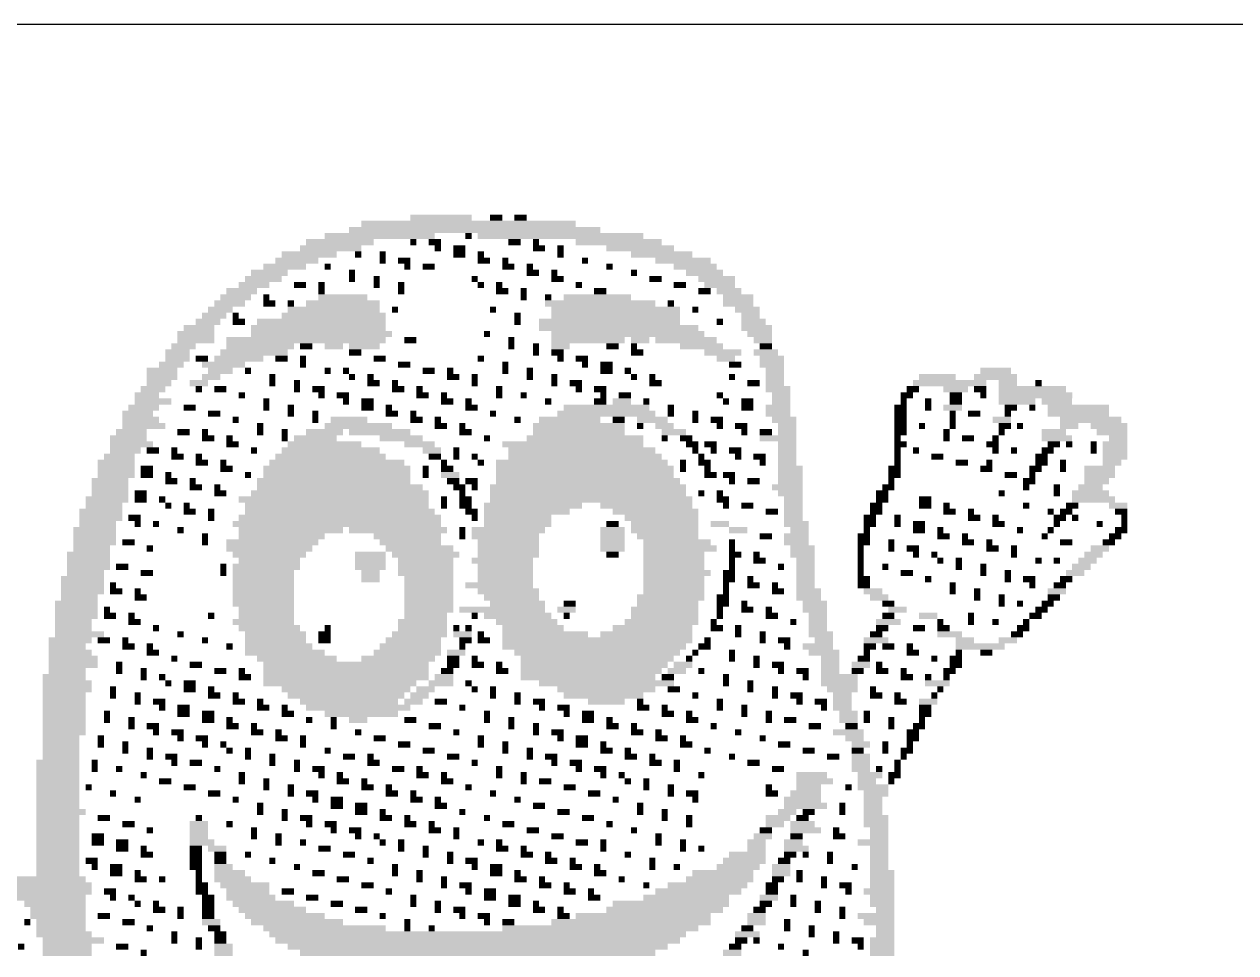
# Model space of a CAD drawing. Extents: x 0 to 83, y 0 to 84.2.
# Drawn here: x 66.8 to 75.34, y 67.45 to 74 of the extents above; entities that cross this region are included whole.
import ezdxf

# ---------------------------------------------------------------- set-up
doc = ezdxf.new("R2010")
doc.units = 0
doc.layers.add('20', color=30, linetype='CONTINUOUS')
doc.layers.add('25', color=253, linetype='CONTINUOUS')

# ---------------------------------------------------------------- blocks, each defined once
blk = doc.blocks.new('RECT')
blk.add_solid([(-0.5, -0.5), (0.5, -0.5), (-0.5, 0.5), (0.5, 0.5)])

msp = doc.modelspace()

# ---------------------------------------------------------------- linework, layer by layer
at = {"layer": '20'}
msp.add_line((0, 74), (83, 74), dxfattribs=at)

# ---------------------------------------------------------------- block references
at = {"layer": '25', "yscale": 0.0432}
for p, xscale in [((69.7387, 72.636), 0.4318), ((70.1273, 72.636), 0.0864), ((70.3, 72.636), 0.0864), ((69.9762, 72.5496), 1.7704), ((69.933, 72.5928), 1.5113), ((69.0262, 72.4633), 0.475), ((69.3069, 72.5065), 0.7772), ((69.5444, 72.4633), 0.0432), ((69.6955, 72.4633), 0.0864), ((69.933, 72.5065), 0.0432), ((70.5807, 72.5065), 1.1659), ((70.2569, 72.4633), 0.0864), ((70.408, 72.4633), 0.0432), ((70.9909, 72.4633), 0.6045), ((68.8103, 72.3769), 0.3886), ((68.9615, 72.4201), 0.4318), ((69.1558, 72.3769), 0.0432), ((69.3285, 72.3769), 0.0432), ((69.7171, 72.4201), 0.0432), ((69.8683, 72.4201), 0.0864), ((69.8683, 72.3769), 0.0864), ((70.0194, 72.3769), 0.0432), ((70.4296, 72.4201), 0.0864), ((70.5807, 72.4201), 0.0432), ((70.5807, 72.3769), 0.0432), ((71.1421, 72.4201), 0.475), ((71.2932, 72.3769), 0.4318), ((68.6376, 72.2906), 0.3023), ((68.724, 72.3337), 0.3023), ((68.9399, 72.2906), 0.0432), ((69.3285, 72.3337), 0.0432), ((69.4796, 72.3337), 0.0864), ((69.5012, 72.2906), 0.0432), ((69.6523, 72.2906), 0.0864), ((70.041, 72.3337), 0.0864), ((70.1921, 72.3337), 0.0432), ((70.2137, 72.2906), 0.0864), ((70.3648, 72.2906), 0.0432), ((70.7534, 72.3337), 0.0432), ((70.9262, 72.2906), 0.0432), ((71.4443, 72.3337), 0.3886), ((71.5307, 72.2906), 0.3023), ((68.4865, 72.2042), 0.2591), ((68.5297, 72.2474), 0.2591), ((69.1126, 72.2474), 0.0432), ((69.1126, 72.2042), 0.0432), ((69.2853, 72.2042), 0.0432), ((69.9762, 72.2042), 0.0432), ((70.3864, 72.2474), 0.0864), ((70.5375, 72.2474), 0.0432), ((70.5591, 72.2042), 0.0864), ((71.0989, 72.2474), 0.0432), ((71.25, 72.2042), 0.0864), ((71.5954, 72.2474), 0.2591), ((71.6818, 72.2042), 0.2591), ((68.3354, 72.1178), 0.2159), ((68.4217, 72.161), 0.2159), ((68.7456, 72.161), 0.0864), ((68.8967, 72.161), 0.0432), ((68.8967, 72.1178), 0.0432), ((69.2853, 72.161), 0.0432), ((69.458, 72.161), 0.0432), ((69.458, 72.1178), 0.0432), ((70.0194, 72.161), 0.0432), ((70.1489, 72.161), 0.0432), ((70.1705, 72.1178), 0.0864), ((70.3216, 72.1178), 0.0432), ((70.7103, 72.161), 0.0432), ((70.8614, 72.1178), 0.0864), ((71.4227, 72.161), 0.0864), ((71.5954, 72.1178), 0.0864), ((71.7034, 72.161), 0.2159), ((71.7682, 72.1178), 0.1727), ((68.249, 72.0315), 0.2159), ((68.2922, 72.0747), 0.2159), ((68.5081, 72.0747), 0.0432), ((68.5297, 72.0315), 0.0864), ((68.6808, 72.0315), 0.0432), ((69.0478, 72.0315), 0.5182), ((69.0478, 72.0747), 0.3454), ((70.3216, 72.0747), 0.0432), ((70.4944, 72.0747), 0.0432), ((70.8614, 72.0315), 0.7772), ((70.8398, 72.0747), 0.475), ((71.358, 72.0315), 0.0432), ((71.8329, 72.0747), 0.2159), ((71.8329, 72.0315), 0.2159), ((68.1411, 71.9451), 0.1727), ((68.1842, 71.9883), 0.1727), ((68.2922, 71.9451), 0.0432), ((68.9831, 71.9451), 0.7341), ((68.9831, 71.9883), 0.6477), ((69.4149, 71.9883), 0.0432), ((70.1057, 71.9883), 0.0432), ((70.2785, 71.9451), 0.0432), ((70.9693, 71.9883), 0.9068), ((70.9693, 71.9451), 0.9068), ((71.5307, 71.9883), 0.0432), ((71.8977, 71.9883), 0.1727), ((71.9193, 71.9451), 0.1295), ((68.0331, 71.8588), 0.2159), ((68.0979, 71.9019), 0.1727), ((68.3138, 71.9019), 0.0864), ((68.8751, 71.8588), 0.95), ((68.8967, 71.9019), 0.9068), ((70.2785, 71.9019), 0.0432), ((70.9909, 71.8588), 1.1227), ((70.9262, 71.9019), 0.9931), ((71.7034, 71.9019), 0.0432), ((71.9409, 71.9019), 0.1727), ((71.9625, 71.8588), 0.2159), ((68.0115, 71.8156), 0.2591), ((68.0115, 71.7724), 0.2591), ((68.7888, 71.7724), 1.1227), ((68.8967, 71.8156), 0.9931), ((69.5228, 71.7724), 0.0864), ((70.0626, 71.8156), 0.0432), ((70.2353, 71.7724), 0.0432), ((70.775, 71.7724), 0.5182), ((71.0557, 71.8156), 1.0795), ((71.1421, 71.7724), 0.1295), ((71.4659, 71.7724), 0.4318), ((71.9841, 71.8156), 0.1727), ((72.0057, 71.7724), 0.1295), ((67.882, 71.686), 0.1727), ((67.9252, 71.7292), 0.1727), ((68.4217, 71.686), 0.475), ((68.4649, 71.7292), 0.475), ((68.7888, 71.7292), 0.0864), ((68.9831, 71.7292), 0.1295), ((69.199, 71.7292), 0.2159), ((69.1342, 71.686), 0.0864), ((70.2353, 71.7292), 0.0432), ((70.408, 71.7292), 0.0432), ((70.408, 71.686), 0.0432), ((70.5807, 71.7292), 0.1295), ((70.5591, 71.686), 0.0864), ((70.9477, 71.7292), 0.0864), ((71.0989, 71.7292), 0.0432), ((71.1205, 71.686), 0.0864), ((71.5739, 71.7292), 0.3023), ((71.725, 71.686), 0.2591), ((72.0273, 71.686), 0.1727), ((72.0273, 71.7292), 0.0864), ((67.882, 71.6429), 0.1727), ((68.0547, 71.6429), 0.0864), ((68.3138, 71.6429), 0.3454), ((68.616, 71.6429), 0.0864), ((68.7672, 71.6429), 0.0432), ((69.3069, 71.6429), 0.0864), ((70.0194, 71.6429), 0.0432), ((70.5807, 71.6429), 0.0432), ((70.7319, 71.6429), 0.0864), ((71.7466, 71.6429), 0.1295), ((72.0704, 71.6429), 0.1727), ((67.774, 71.5565), 0.2159), ((67.8388, 71.5997), 0.1727), ((68.2058, 71.5997), 0.3023), ((68.1842, 71.5565), 0.1727), ((68.3785, 71.5565), 0.0432), ((68.7672, 71.5997), 0.0432), ((68.9399, 71.5565), 0.0432), ((69.0694, 71.5565), 0.0432), ((69.4796, 71.5997), 0.0864), ((69.6523, 71.5565), 0.0864), ((69.8035, 71.5565), 0.0432), ((70.1921, 71.5997), 0.0432), ((70.1921, 71.5565), 0.0432), ((70.3648, 71.5565), 0.0432), ((70.7534, 71.5997), 0.0432), ((70.9046, 71.5997), 0.0864), ((70.9046, 71.5565), 0.0864), ((71.0557, 71.5565), 0.0432), ((71.8114, 71.5997), 0.0864), ((72.0704, 71.5997), 0.1727), ((72.092, 71.5565), 0.1295), ((73.6465, 71.5565), 0.2159), ((67.774, 71.5133), 0.2159), ((67.7524, 71.4701), 0.1727), ((68.0331, 71.4701), 0.1295), ((68.1195, 71.5133), 0.1295), ((68.5513, 71.5133), 0.0432), ((68.5513, 71.4701), 0.0432), ((68.724, 71.4701), 0.0432), ((69.1126, 71.5133), 0.0432), ((69.2421, 71.5133), 0.0432), ((69.2637, 71.4701), 0.0864), ((69.4149, 71.4701), 0.0432), ((69.8251, 71.5133), 0.0864), ((69.9762, 71.5133), 0.0432), ((69.9762, 71.4701), 0.0432), ((70.3648, 71.5133), 0.0432), ((70.5375, 71.5133), 0.0432), ((70.5375, 71.4701), 0.0432), ((70.6887, 71.4701), 0.0864), ((71.0989, 71.5133), 0.0432), ((71.2284, 71.5133), 0.0432), ((71.25, 71.4701), 0.0864), ((71.7898, 71.5133), 0.0432), ((71.9409, 71.4701), 0.0864), ((72.092, 71.5133), 0.1295), ((72.092, 71.4701), 0.1295), ((73.3227, 71.4701), 0.5182), ((73.2363, 71.5133), 0.2591), ((73.6465, 71.5133), 0.3023), ((73.7329, 71.4701), 0.1295), ((73.9488, 71.4701), 0.0432), ((67.6661, 71.3838), 0.1727), ((67.7092, 71.427), 0.1727), ((68.0331, 71.427), 0.0432), ((68.1842, 71.427), 0.0864), ((68.3354, 71.3838), 0.0432), ((68.724, 71.427), 0.0432), ((68.8751, 71.427), 0.0864), ((68.8967, 71.3838), 0.0432), ((69.0478, 71.3838), 0.0864), ((69.4365, 71.427), 0.0864), ((69.5876, 71.427), 0.0432), ((69.6092, 71.3838), 0.0864), ((69.7603, 71.3838), 0.0432), ((70.1489, 71.427), 0.0432), ((70.1489, 71.3838), 0.0432), ((70.3216, 71.3838), 0.0432), ((70.7103, 71.427), 0.0432), ((70.8614, 71.427), 0.0864), ((70.883, 71.3838), 0.0432), ((71.0341, 71.3838), 0.0864), ((71.7034, 71.3838), 0.0432), ((72.1136, 71.427), 0.1727), ((72.1352, 71.3838), 0.1295), ((73.0204, 71.3838), 0.0864), ((73.0636, 71.427), 0.0864), ((73.3658, 71.427), 0.1727), ((73.3658, 71.3838), 0.0864), ((73.5386, 71.427), 0.0864), ((73.5601, 71.3838), 0.0432), ((73.9056, 71.427), 0.475), ((73.9272, 71.3838), 0.5182), ((67.6445, 71.2974), 0.2159), ((67.7092, 71.3406), 0.2591), ((67.9683, 71.2974), 0.0864), ((68.5081, 71.3406), 0.0432), ((68.5081, 71.2974), 0.0432), ((68.6808, 71.2974), 0.0432), ((69.0694, 71.3406), 0.0432), ((69.2206, 71.3406), 0.0864), ((69.2206, 71.2974), 0.0864), ((69.3717, 71.2974), 0.0432), ((69.7819, 71.3406), 0.0864), ((69.933, 71.3406), 0.0432), ((69.9546, 71.2974), 0.0864), ((70.4944, 71.3406), 0.0432), ((70.9046, 71.2974), 0.6045), ((70.8614, 71.3406), 0.0864), ((71.0125, 71.3406), 0.1295), ((71.1852, 71.3406), 0.0432), ((71.358, 71.2974), 0.0432), ((71.7466, 71.3406), 0.0432), ((71.8977, 71.3406), 0.0864), ((71.8977, 71.2974), 0.0864), ((72.1136, 71.2974), 0.1727), ((72.1352, 71.3406), 0.1295), ((72.9772, 71.2974), 0.0864), ((72.9988, 71.3406), 0.0432), ((73.1715, 71.3406), 0.0432), ((73.1715, 71.2974), 0.0432), ((73.3442, 71.2974), 0.1295), ((73.3658, 71.3406), 0.0864), ((73.7976, 71.3406), 0.2591), ((73.7545, 71.2974), 0.0864), ((73.9056, 71.2974), 0.0432), ((74.0783, 71.3406), 0.2159), ((74.2294, 71.2974), 0.4318), ((67.6013, 71.2542), 0.2159), ((67.6229, 71.2111), 0.2591), ((68.1411, 71.2542), 0.0864), ((68.2922, 71.2111), 0.0432), ((68.6808, 71.2542), 0.0432), ((68.8535, 71.2542), 0.0432), ((68.8535, 71.2111), 0.0432), ((69.091, 71.2111), 0.2591), ((69.3933, 71.2542), 0.0864), ((69.5444, 71.2542), 0.0432), ((69.566, 71.2111), 0.0864), ((69.7171, 71.2111), 0.0432), ((70.1057, 71.2542), 0.0432), ((70.2785, 71.2111), 0.0432), ((70.6455, 71.2111), 0.4318), ((70.9046, 71.2542), 0.6909), ((70.9909, 71.2111), 0.0864), ((71.2284, 71.2111), 0.2159), ((71.358, 71.2542), 0.0432), ((71.5307, 71.2542), 0.0432), ((71.5307, 71.2111), 0.0432), ((71.6818, 71.2111), 0.0864), ((72.1136, 71.2542), 0.1727), ((72.1568, 71.2111), 0.1727), ((72.9772, 71.2542), 0.0864), ((72.9772, 71.2111), 0.0864), ((73.3442, 71.2542), 0.0432), ((73.3442, 71.2111), 0.0432), ((73.4954, 71.2542), 0.0864), ((73.6897, 71.2111), 0.1295), ((73.7329, 71.2542), 0.0432), ((74.2294, 71.2542), 0.4318), ((74.3158, 71.2111), 0.4318), ((67.5581, 71.1247), 0.2159), ((67.6445, 71.1679), 0.3023), ((67.9252, 71.1247), 0.0864), ((68.0763, 71.1247), 0.0432), ((68.4649, 71.1679), 0.0432), ((68.4649, 71.1247), 0.0432), ((68.6376, 71.1247), 0.0432), ((68.9183, 71.1247), 0.2591), ((69.1558, 71.1679), 0.475), ((69.3069, 71.1247), 0.4318), ((69.7387, 71.1679), 0.0864), ((69.8898, 71.1679), 0.0432), ((69.9114, 71.1247), 0.0864), ((70.7103, 71.1679), 0.6477), ((70.7103, 71.1247), 0.6477), ((71.1421, 71.1679), 0.0432), ((71.3148, 71.1679), 0.1295), ((71.3796, 71.1247), 0.1727), ((71.7034, 71.1679), 0.0432), ((71.8545, 71.1679), 0.0864), ((71.8761, 71.1247), 0.0432), ((72.0273, 71.1247), 0.0864), ((72.1784, 71.1679), 0.1295), ((72.1784, 71.1247), 0.1295), ((72.9772, 71.1679), 0.0864), ((72.9772, 71.1247), 0.0864), ((73.1283, 71.1679), 0.0432), ((73.3011, 71.1247), 0.0432), ((73.3442, 71.1679), 0.0432), ((73.7113, 71.1679), 0.0864), ((73.6897, 71.1247), 0.0432), ((73.8192, 71.1679), 0.0432), ((74.0567, 71.1247), 0.1727), ((74.1647, 71.1679), 0.1295), ((74.4453, 71.1679), 0.2591), ((74.4669, 71.1247), 0.2159), ((67.5581, 71.0383), 0.3023), ((67.5365, 71.0815), 0.2591), ((68.0979, 71.0815), 0.0864), ((68.249, 71.0815), 0.0432), ((68.2706, 71.0383), 0.0864), ((68.6376, 71.0815), 0.0432), ((68.9183, 71.0383), 0.5182), ((68.8535, 71.0815), 0.3023), ((69.458, 71.0815), 0.3023), ((69.5876, 71.0383), 0.2159), ((70.0626, 71.0815), 0.0432), ((70.6671, 71.0383), 0.9931), ((70.7534, 71.0815), 0.8204), ((71.3148, 71.0815), 0.0432), ((71.4659, 71.0815), 0.0864), ((71.5091, 71.0383), 0.0864), ((71.6386, 71.0383), 0.0864), ((72.1136, 71.0815), 0.2591), ((72.1784, 71.0383), 0.1295), ((72.9556, 71.0815), 0.0432), ((72.9772, 71.0383), 0.0864), ((73.3011, 71.0815), 0.0432), ((73.4522, 71.0815), 0.0864), ((73.6249, 71.0383), 0.0864), ((73.6465, 71.0815), 0.0432), ((74.0783, 71.0815), 0.2159), ((74.0567, 71.0383), 0.0864), ((74.1647, 71.0383), 0.0432), ((74.3374, 71.0383), 0.0432), ((74.4885, 71.0383), 0.1727), ((74.5101, 71.0815), 0.1295), ((67.4718, 70.952), 0.2159), ((67.5149, 70.9952), 0.2159), ((67.7092, 70.9952), 0.0864), ((67.8604, 70.9952), 0.0432), ((67.882, 70.952), 0.0864), ((68.0331, 70.952), 0.0432), ((68.4217, 70.9952), 0.0432), ((68.9615, 70.952), 0.7772), ((68.9615, 70.9952), 0.6909), ((69.6739, 70.9952), 0.1295), ((69.6955, 70.952), 0.0864), ((69.8467, 70.9952), 0.0432), ((69.8467, 70.952), 0.0432), ((69.9762, 70.952), 0.0432), ((70.7319, 70.9952), 1.0363), ((70.7534, 70.952), 1.0795), ((71.5307, 70.9952), 0.0432), ((71.5739, 70.952), 0.0432), ((71.6602, 70.9952), 0.0432), ((71.8114, 70.9952), 0.0864), ((71.8329, 70.952), 0.0432), ((71.9841, 70.952), 0.0864), ((72.1784, 70.9952), 0.1295), ((72.1784, 70.952), 0.1295), ((72.9556, 70.9952), 0.0432), ((72.9556, 70.952), 0.0432), ((73.0852, 70.9952), 0.0432), ((73.2363, 70.952), 0.0864), ((73.6465, 70.9952), 0.0432), ((73.776, 70.9952), 0.0432), ((73.9704, 70.952), 0.0864), ((74.0135, 70.9952), 0.0864), ((74.3374, 70.9952), 0.0432), ((74.4885, 70.9952), 0.1727), ((74.4885, 70.952), 0.1727), ((67.4502, 70.9088), 0.2591), ((67.4502, 70.8656), 0.2591), ((67.6661, 70.8656), 0.0864), ((68.0547, 70.9088), 0.0864), ((68.2058, 70.9088), 0.0432), ((68.2274, 70.8656), 0.0864), ((69.0046, 70.8656), 1.0363), ((69.0046, 70.9088), 0.95), ((69.6308, 70.8656), 0.0432), ((69.7603, 70.9088), 0.0432), ((69.7819, 70.8656), 0.0864), ((70.0194, 70.9088), 0.0432), ((70.7534, 70.8656), 1.2522), ((70.7319, 70.9088), 1.209), ((71.4443, 70.9088), 0.0432), ((71.4443, 70.8656), 0.0432), ((71.5954, 70.9088), 0.0864), ((71.617, 70.8656), 0.0432), ((72.0057, 70.9088), 0.0432), ((72.1784, 70.9088), 0.1295), ((72.2, 70.8656), 0.1727), ((72.934, 70.8656), 0.0864), ((72.9556, 70.9088), 0.0432), ((73.409, 70.9088), 0.0864), ((73.5817, 70.8656), 0.0864), ((73.6033, 70.9088), 0.0432), ((73.9272, 70.8656), 0.0864), ((73.9704, 70.9088), 0.0864), ((74.1215, 70.9088), 0.0432), ((74.1215, 70.8656), 0.0432), ((74.3806, 70.8656), 0.2159), ((74.4669, 70.9088), 0.1295), ((67.407, 70.7793), 0.2591), ((67.4502, 70.8224), 0.2591), ((67.6661, 70.8224), 0.0864), ((67.8172, 70.8224), 0.0432), ((67.8388, 70.7793), 0.0864), ((67.9899, 70.7793), 0.0432), ((68.3785, 70.8224), 0.0432), ((68.9831, 70.7793), 1.0795), ((69.0046, 70.8224), 1.0363), ((69.6308, 70.8224), 0.0432), ((69.8035, 70.8224), 0.1295), ((69.8251, 70.7793), 0.0864), ((69.9546, 70.7793), 0.0864), ((70.7534, 70.8224), 1.2522), ((70.775, 70.7793), 1.2954), ((71.6386, 70.8224), 0.0864), ((71.7682, 70.8224), 0.0864), ((71.7898, 70.7793), 0.0432), ((71.9409, 70.7793), 0.0864), ((72.2, 70.8224), 0.1727), ((72.2, 70.7793), 0.1727), ((72.934, 70.8224), 0.0864), ((72.9124, 70.7793), 0.0432), ((73.7545, 70.8224), 0.0864), ((73.884, 70.7793), 0.0864), ((73.9056, 70.8224), 0.0432), ((74.3806, 70.8224), 0.2159), ((74.359, 70.7793), 0.1727), ((67.407, 70.7361), 0.2591), ((67.407, 70.6929), 0.2591), ((67.6229, 70.6929), 0.0864), ((68.0115, 70.7361), 0.0864), ((68.1626, 70.7361), 0.0432), ((68.1842, 70.6929), 0.0864), ((69.0262, 70.6929), 1.2522), ((69.0262, 70.7361), 1.1659), ((69.8683, 70.7361), 0.0864), ((69.8898, 70.6929), 0.0432), ((69.9762, 70.7361), 0.0432), ((70.775, 70.7361), 1.3818), ((70.775, 70.6929), 1.3818), ((71.5739, 70.6929), 0.0432), ((71.7034, 70.6929), 0.0432), ((72.1784, 70.7361), 0.2159), ((72.2, 70.6929), 0.1727), ((72.8477, 70.6929), 0.0864), ((72.8909, 70.7361), 0.0864), ((73.6897, 70.6929), 0.0432), ((73.8624, 70.7361), 0.0432), ((74.0783, 70.7361), 0.0432), ((74.0783, 70.6929), 0.0432), ((74.3158, 70.6929), 0.2591), ((74.3158, 70.7361), 0.1727), ((67.3854, 70.6497), 0.3023), ((67.3638, 70.6065), 0.2591), ((67.6229, 70.6497), 0.0864), ((67.774, 70.6497), 0.0432), ((67.8172, 70.6065), 0.0432), ((67.9467, 70.6065), 0.0432), ((68.9831, 70.6497), 1.3386), ((69.0046, 70.6065), 1.2954), ((69.7603, 70.6497), 0.0432), ((69.7603, 70.6065), 0.0432), ((69.9114, 70.6497), 0.0864), ((69.9114, 70.6065), 0.0864), ((70.3864, 70.6065), 0.6909), ((70.7966, 70.6497), 1.4249), ((71.1852, 70.6065), 0.6477), ((71.725, 70.6497), 0.0864), ((71.7466, 70.6065), 0.0432), ((71.8977, 70.6065), 0.0864), ((72.2216, 70.6497), 0.1295), ((72.2216, 70.6065), 0.1295), ((72.8045, 70.6065), 0.0864), ((72.8477, 70.6497), 0.0864), ((73.1499, 70.6497), 0.0864), ((73.1499, 70.6065), 0.0864), ((73.3011, 70.6065), 0.0432), ((73.8624, 70.6065), 0.0432), ((74.1863, 70.6065), 0.0864), ((74.3374, 70.6497), 0.3023), ((74.5101, 70.6065), 0.1295), ((67.3422, 70.5634), 0.3023), ((67.3422, 70.5202), 0.3023), ((67.5797, 70.5202), 0.0864), ((67.9683, 70.5634), 0.0864), ((68.1195, 70.5634), 0.0432), ((68.1195, 70.5202), 0.0432), ((69.0262, 70.5202), 1.4249), ((69.0262, 70.5634), 1.3386), ((69.9546, 70.5634), 0.0864), ((69.9762, 70.5202), 0.0432), ((70.3432, 70.5634), 0.6045), ((70.2785, 70.5202), 0.475), ((71.25, 70.5634), 0.6045), ((71.2932, 70.5202), 0.5182), ((72.0704, 70.5634), 0.0864), ((72.2216, 70.5634), 0.1295), ((72.2216, 70.5202), 0.1295), ((72.7613, 70.5202), 0.0864), ((72.8045, 70.5634), 0.0864), ((72.9556, 70.5202), 0.0432), ((73.3227, 70.5634), 0.0864), ((73.4738, 70.5634), 0.0432), ((73.4954, 70.5202), 0.0864), ((73.6465, 70.5202), 0.0432), ((74.0351, 70.5634), 0.0432), ((74.0999, 70.5202), 0.0864), ((74.1431, 70.5634), 0.0864), ((74.2078, 70.5202), 0.0432), ((74.5317, 70.5634), 0.0864), ((74.5533, 70.5202), 0.0432), ((67.299, 70.4338), 0.3023), ((67.3206, 70.477), 0.2591), ((67.6013, 70.477), 0.0432), ((67.7308, 70.477), 0.0432), ((67.9036, 70.4338), 0.0432), ((69.0046, 70.477), 1.4681), ((68.6808, 70.4338), 0.7341), ((69.4365, 70.4338), 0.6909), ((69.8898, 70.4338), 0.0432), ((70.2137, 70.4338), 0.5182), ((70.2785, 70.477), 0.475), ((70.9477, 70.4338), 0.1727), ((70.9477, 70.477), 0.0864), ((71.3148, 70.477), 0.475), ((71.3148, 70.4338), 0.475), ((71.7034, 70.477), 0.1295), ((71.8329, 70.4338), 0.1295), ((72.2431, 70.477), 0.1727), ((72.2647, 70.4338), 0.1295), ((72.7613, 70.477), 0.0864), ((72.7397, 70.4338), 0.0432), ((72.9556, 70.477), 0.0432), ((73.1068, 70.477), 0.0864), ((73.1068, 70.4338), 0.0864), ((73.2579, 70.4338), 0.0432), ((73.6681, 70.477), 0.0864), ((73.8192, 70.4338), 0.0432), ((74.0351, 70.4338), 0.0432), ((74.0783, 70.477), 0.0432), ((74.3806, 70.477), 0.0432), ((74.5317, 70.4338), 0.0864), ((74.5533, 70.477), 0.0432), ((67.299, 70.3906), 0.3023), ((67.299, 70.3475), 0.3023), ((67.5365, 70.3475), 0.0864), ((68.0763, 70.3906), 0.0432), ((68.0763, 70.3475), 0.0432), ((68.5513, 70.3475), 0.6477), ((68.616, 70.3906), 0.6045), ((69.5012, 70.3906), 0.475), ((69.5228, 70.3475), 0.4318), ((69.8898, 70.3906), 0.0432), ((70.1921, 70.3906), 0.475), ((70.2137, 70.3475), 0.4318), ((70.9477, 70.3906), 0.1727), ((70.9477, 70.3475), 0.1727), ((71.3364, 70.3906), 0.4318), ((71.4011, 70.3475), 0.475), ((71.7898, 70.3475), 0.0432), ((72.0273, 70.3906), 0.0864), ((72.2431, 70.3906), 0.1727), ((72.2431, 70.3475), 0.1727), ((72.7181, 70.3906), 0.0864), ((72.7181, 70.3475), 0.0864), ((72.9124, 70.3475), 0.0432), ((73.2795, 70.3906), 0.0864), ((73.4306, 70.3906), 0.0432), ((73.4522, 70.3475), 0.0864), ((73.6033, 70.3475), 0.0432), ((73.9919, 70.3906), 0.0432), ((74.1431, 70.3475), 0.0864), ((74.4453, 70.3475), 0.0864), ((74.4885, 70.3906), 0.0864), ((67.2559, 70.2611), 0.3023), ((67.2775, 70.3043), 0.2591), ((67.6877, 70.3043), 0.0432), ((68.5297, 70.3043), 0.6045), ((68.5297, 70.2611), 0.5182), ((69.2421, 70.2611), 0.2159), ((69.5876, 70.3043), 0.475), ((69.6308, 70.2611), 0.475), ((70.2137, 70.3043), 0.4318), ((70.2137, 70.2611), 0.4318), ((70.9477, 70.3043), 0.1727), ((70.9477, 70.2611), 0.0864), ((71.4227, 70.3043), 0.5182), ((71.3796, 70.2611), 0.4318), ((71.7898, 70.3043), 0.0432), ((71.8114, 70.2611), 0.0864), ((71.9625, 70.2611), 0.0432), ((72.2863, 70.3043), 0.1727), ((72.2863, 70.2611), 0.1727), ((72.6965, 70.3043), 0.0432), ((72.6965, 70.2611), 0.0432), ((72.9124, 70.3043), 0.0432), ((73.0636, 70.3043), 0.0864), ((73.0852, 70.2611), 0.0432), ((73.2147, 70.2611), 0.0432), ((73.6249, 70.3043), 0.0864), ((73.776, 70.3043), 0.0432), ((73.776, 70.2611), 0.0432), ((74.3374, 70.2611), 0.1295), ((74.3806, 70.3043), 0.1295), ((67.2559, 70.2179), 0.3023), ((67.2559, 70.1747), 0.3023), ((67.4934, 70.1747), 0.0864), ((68.2058, 70.1747), 0.0432), ((68.5081, 70.1747), 0.475), ((68.5297, 70.2179), 0.4318), ((69.2421, 70.2179), 0.2159), ((69.2421, 70.1747), 0.2159), ((69.6308, 70.2179), 0.3886), ((69.6308, 70.1747), 0.3886), ((70.1705, 70.2179), 0.4318), ((70.1921, 70.1747), 0.3886), ((71.3796, 70.2179), 0.4318), ((71.3796, 70.1747), 0.4318), ((71.7898, 70.2179), 0.0432), ((71.7898, 70.1747), 0.0432), ((71.9841, 70.2179), 0.0864), ((72.1352, 70.1747), 0.0432), ((72.3079, 70.2179), 0.1295), ((72.3079, 70.1747), 0.1295), ((72.6965, 70.2179), 0.0432), ((72.6965, 70.1747), 0.0432), ((72.8693, 70.1747), 0.0432), ((73.2579, 70.2179), 0.0432), ((73.3874, 70.2179), 0.0432), ((73.3874, 70.1747), 0.0432), ((73.5601, 70.1747), 0.0432), ((73.9488, 70.2179), 0.0432), ((74.0783, 70.2179), 0.0432), ((74.251, 70.1747), 0.1295), ((74.2942, 70.2179), 0.1295), ((67.2127, 70.0884), 0.3023), ((67.2343, 70.1316), 0.2591), ((67.6661, 70.1316), 0.0864), ((68.2058, 70.1316), 0.0432), ((68.4865, 70.1316), 0.4318), ((68.4865, 70.0884), 0.4318), ((69.2421, 70.1316), 0.1295), ((69.2421, 70.0884), 0.1295), ((69.6308, 70.1316), 0.3886), ((69.6523, 70.0884), 0.3454), ((70.1921, 70.1316), 0.3886), ((70.1921, 70.0884), 0.3886), ((71.4011, 70.1316), 0.475), ((71.3796, 70.0884), 0.4318), ((71.7682, 70.1316), 0.0864), ((71.7682, 70.0884), 0.0864), ((71.9193, 70.0884), 0.0432), ((72.3079, 70.1316), 0.1295), ((72.3079, 70.0884), 0.1295), ((72.6965, 70.1316), 0.0432), ((72.7181, 70.0884), 0.0864), ((73.0204, 70.1316), 0.0864), ((73.1715, 70.0884), 0.0432), ((73.5601, 70.1316), 0.0432), ((73.7329, 70.1316), 0.0432), ((73.7329, 70.0884), 0.0432), ((73.884, 70.0884), 0.0864), ((74.1431, 70.0884), 0.0864), ((74.2078, 70.1316), 0.1295), ((67.2127, 70.0452), 0.3023), ((67.2127, 70.002), 0.3023), ((67.4286, 70.0452), 0.0432), ((67.4502, 70.002), 0.0864), ((67.6013, 70.002), 0.0432), ((68.4865, 70.0452), 0.4318), ((68.4865, 70.002), 0.4318), ((69.6523, 70.0452), 0.3454), ((69.6523, 70.002), 0.3454), ((70.1489, 70.0452), 0.475), ((70.2137, 70.002), 0.4318), ((71.3796, 70.0452), 0.4318), ((71.3796, 70.002), 0.4318), ((71.7466, 70.0452), 0.0432), ((71.7466, 70.002), 0.0432), ((71.9409, 70.0452), 0.0864), ((72.092, 70.0452), 0.0432), ((72.1136, 70.002), 0.0864), ((72.3079, 70.0452), 0.1295), ((72.3295, 70.002), 0.1727), ((72.7181, 70.0452), 0.0864), ((72.7829, 70.002), 0.1295), ((73.3442, 70.0452), 0.0432), ((73.3442, 70.002), 0.0432), ((73.517, 70.002), 0.0432), ((73.9056, 70.0452), 0.0432), ((74.0783, 70.002), 0.1295), ((74.0999, 70.0452), 0.0864), ((67.1695, 69.9157), 0.3023), ((67.1911, 69.9588), 0.2591), ((67.6229, 69.9588), 0.0864), ((68.4865, 69.9588), 0.4318), ((68.4865, 69.9157), 0.4318), ((69.6523, 69.9588), 0.3454), ((69.6523, 69.9157), 0.3454), ((70.2353, 69.9588), 0.3886), ((70.2785, 69.9157), 0.3886), ((70.6455, 69.9157), 0.0864), ((71.358, 69.9588), 0.475), ((71.3364, 69.9157), 0.4318), ((71.725, 69.9588), 0.0864), ((71.725, 69.9157), 0.0864), ((71.8761, 69.9157), 0.0432), ((72.3295, 69.9588), 0.1727), ((72.3727, 69.9157), 0.1727), ((72.8261, 69.9588), 0.1295), ((72.8909, 69.9157), 0.0864), ((73.517, 69.9588), 0.0432), ((73.6897, 69.9588), 0.0432), ((73.6897, 69.9157), 0.0432), ((73.8192, 69.9157), 0.0432), ((74.0135, 69.9157), 0.0864), ((74.0567, 69.9588), 0.0864), ((67.1695, 69.8725), 0.3023), ((67.1695, 69.8293), 0.3023), ((67.3854, 69.8725), 0.0432), ((67.407, 69.8293), 0.0864), ((67.5581, 69.8293), 0.0432), ((68.1195, 69.8293), 0.0432), ((68.5081, 69.8725), 0.3886), ((68.5081, 69.8293), 0.3886), ((69.6523, 69.8725), 0.3454), ((69.6308, 69.8293), 0.3023), ((70.1705, 69.8725), 0.6045), ((69.9762, 69.8293), 0.0432), ((70.2785, 69.8293), 0.475), ((70.6239, 69.8725), 0.1295), ((70.6239, 69.8293), 0.0432), ((71.3148, 69.8725), 0.475), ((71.3148, 69.8293), 0.475), ((71.7034, 69.8725), 0.0432), ((71.7034, 69.8293), 0.0432), ((71.8977, 69.8725), 0.0864), ((72.0488, 69.8725), 0.0432), ((72.0704, 69.8293), 0.0864), ((72.3727, 69.8725), 0.1727), ((72.3943, 69.8293), 0.1295), ((72.8909, 69.8293), 0.0864), ((72.9556, 69.8725), 0.1295), ((73.1715, 69.8293), 0.1295), ((73.4738, 69.8293), 0.0432), ((73.9272, 69.8293), 0.0864), ((73.9704, 69.8725), 0.0864), ((67.1479, 69.7861), 0.2591), ((67.1479, 69.7429), 0.2591), ((67.5797, 69.7861), 0.0864), ((67.7308, 69.7429), 0.0432), ((68.4865, 69.7861), 0.4318), ((68.5297, 69.7429), 0.4318), ((68.9399, 69.7429), 0.0432), ((69.6092, 69.7861), 0.3454), ((69.6092, 69.7429), 0.3454), ((69.8467, 69.7429), 0.0432), ((69.933, 69.7429), 0.0432), ((70.3432, 69.7861), 0.4318), ((70.3864, 69.7429), 0.4318), ((71.2284, 69.7429), 0.5613), ((71.2932, 69.7861), 0.5182), ((71.6602, 69.7861), 0.0432), ((71.6818, 69.7429), 0.0864), ((71.8329, 69.7429), 0.0432), ((72.2216, 69.7861), 0.0432), ((72.3943, 69.7861), 0.1295), ((72.3943, 69.7429), 0.1295), ((72.8477, 69.7429), 0.0864), ((72.8909, 69.7861), 0.1727), ((73.1068, 69.7429), 0.0864), ((73.2579, 69.7861), 0.0432), ((73.2795, 69.7429), 0.0864), ((73.4738, 69.7861), 0.0432), ((73.6465, 69.7861), 0.0432), ((73.8408, 69.7429), 0.0864), ((73.8624, 69.7861), 0.0432), ((67.1263, 69.6566), 0.3023), ((67.1911, 69.6998), 0.3454), ((67.3638, 69.6566), 0.0864), ((67.5149, 69.6566), 0.0432), ((67.9036, 69.6998), 0.0432), ((68.0763, 69.6566), 0.0432), ((68.5729, 69.6998), 0.4318), ((68.5729, 69.6566), 0.4318), ((68.9183, 69.6998), 0.0864), ((68.9183, 69.6566), 0.0864), ((69.5444, 69.6566), 0.3886), ((69.5876, 69.6998), 0.3886), ((69.8898, 69.6998), 0.1295), ((69.9114, 69.6566), 0.0864), ((70.0194, 69.6998), 0.0432), ((70.041, 69.6566), 0.0864), ((70.8398, 69.6566), 1.3386), ((70.4728, 69.6998), 0.6045), ((71.1852, 69.6998), 0.6477), ((71.617, 69.6566), 0.0432), ((71.8329, 69.6998), 0.0432), ((72.0057, 69.6998), 0.0432), ((72.0057, 69.6566), 0.0432), ((72.1568, 69.6566), 0.0864), ((72.4159, 69.6998), 0.1727), ((72.4375, 69.6566), 0.1295), ((72.8045, 69.6566), 0.1727), ((72.8045, 69.6998), 0.0864), ((73.3227, 69.6998), 0.1727), ((73.4306, 69.6566), 0.1295), ((73.7329, 69.6566), 0.1295), ((73.7976, 69.6998), 0.0864), ((67.1047, 69.6134), 0.2591), ((67.1263, 69.5702), 0.3023), ((67.5365, 69.6134), 0.0864), ((67.7092, 69.5702), 0.0864), ((67.6877, 69.6134), 0.0432), ((68.249, 69.6134), 0.0432), ((68.5944, 69.6134), 0.475), ((68.6376, 69.5702), 0.5613), ((69.5012, 69.5702), 0.475), ((69.5228, 69.6134), 0.4318), ((69.8467, 69.5702), 0.1295), ((69.8898, 69.6134), 0.0432), ((70.8182, 69.6134), 1.2954), ((70.8398, 69.5702), 1.1659), ((71.5307, 69.5702), 0.0432), ((71.5954, 69.6134), 0.0864), ((71.7898, 69.5702), 0.0432), ((72.1784, 69.6134), 0.0432), ((72.3943, 69.6134), 0.2159), ((72.4375, 69.5702), 0.2159), ((72.7613, 69.6134), 0.0864), ((72.7397, 69.5702), 0.0432), ((72.8909, 69.6134), 0.0864), ((73.042, 69.6134), 0.0432), ((73.0636, 69.5702), 0.0864), ((73.3874, 69.5702), 0.0432), ((73.5386, 69.6134), 0.3454), ((73.5817, 69.5702), 0.0864), ((67.1479, 69.527), 0.3454), ((67.1479, 69.4839), 0.3454), ((67.4718, 69.4839), 0.0432), ((67.8604, 69.527), 0.0432), ((68.0115, 69.4839), 0.0864), ((68.724, 69.527), 0.5613), ((69.0694, 69.4839), 1.1659), ((69.4365, 69.527), 0.5182), ((69.8251, 69.527), 0.0864), ((69.8251, 69.4839), 0.0864), ((69.9762, 69.527), 0.0432), ((69.9978, 69.4839), 0.0864), ((70.1489, 69.4839), 0.0432), ((70.8398, 69.527), 1.0795), ((70.8182, 69.4839), 1.0363), ((71.4443, 69.4839), 0.1295), ((71.4875, 69.527), 0.0432), ((71.7898, 69.527), 0.0432), ((71.9625, 69.527), 0.0432), ((71.9625, 69.4839), 0.0432), ((72.1136, 69.4839), 0.0864), ((72.4806, 69.527), 0.1295), ((72.4806, 69.4839), 0.1295), ((72.6965, 69.4839), 0.1295), ((72.7181, 69.527), 0.0864), ((72.8261, 69.4839), 0.0432), ((73.2147, 69.527), 0.0432), ((73.3658, 69.527), 0.0864), ((73.3658, 69.4839), 0.0864), ((67.0831, 69.3975), 0.3023), ((67.1047, 69.4407), 0.2591), ((67.4718, 69.4407), 0.0432), ((67.6445, 69.4407), 0.0432), ((67.6445, 69.3975), 0.0432), ((67.774, 69.3975), 0.0432), ((68.1842, 69.4407), 0.0864), ((68.3569, 69.3975), 0.0864), ((68.3354, 69.4407), 0.0432), ((69.0694, 69.4407), 1.1659), ((69.0694, 69.3975), 1.1659), ((69.7603, 69.3975), 0.1295), ((69.7819, 69.4407), 0.0864), ((70.1705, 69.4407), 0.0864), ((70.7966, 69.4407), 0.9931), ((70.775, 69.3975), 0.95), ((71.3364, 69.3975), 0.0864), ((71.4011, 69.4407), 0.1295), ((71.5739, 69.4407), 0.0432), ((71.7466, 69.3975), 0.0432), ((72.1352, 69.4407), 0.0432), ((72.2863, 69.4407), 0.0864), ((72.3079, 69.3975), 0.0432), ((72.4806, 69.4407), 0.1295), ((72.5454, 69.3975), 0.2591), ((72.675, 69.4407), 0.0864), ((72.8477, 69.4407), 0.0864), ((72.9988, 69.4407), 0.0432), ((73.0204, 69.3975), 0.0864), ((73.1715, 69.3975), 0.0432), ((73.3227, 69.4407), 0.0864), ((73.3011, 69.3975), 0.0432), ((67.1047, 69.3543), 0.3454), ((67.1047, 69.3111), 0.3454), ((67.4286, 69.3111), 0.0432), ((67.8172, 69.3543), 0.0432), ((67.9683, 69.3543), 0.0864), ((67.9683, 69.3111), 0.0864), ((68.1195, 69.3111), 0.0432), ((69.0262, 69.3543), 1.0795), ((69.0694, 69.3111), 0.9068), ((69.6308, 69.3111), 0.1295), ((69.7387, 69.3543), 0.1727), ((69.933, 69.3543), 0.0432), ((69.9762, 69.3111), 0.0432), ((70.1057, 69.3111), 0.0432), ((70.9046, 69.3543), 0.95), ((70.9046, 69.3111), 0.6909), ((71.3796, 69.3111), 0.0864), ((71.7466, 69.3543), 0.0432), ((71.9193, 69.3543), 0.0432), ((71.9193, 69.3111), 0.0432), ((72.092, 69.3111), 0.0432), ((72.5454, 69.3543), 0.2591), ((72.567, 69.3111), 0.2159), ((72.7829, 69.3111), 0.0432), ((73.2363, 69.3543), 0.1727), ((73.2579, 69.3111), 0.0432), ((67.0831, 69.268), 0.3023), ((67.0831, 69.2248), 0.3023), ((67.4286, 69.268), 0.0432), ((67.6013, 69.268), 0.0432), ((67.6013, 69.2248), 0.0432), ((67.7524, 69.2248), 0.0864), ((68.1411, 69.268), 0.0864), ((68.2922, 69.268), 0.0432), ((68.3138, 69.2248), 0.0864), ((68.4649, 69.2248), 0.0432), ((69.0694, 69.268), 0.8204), ((69.091, 69.2248), 0.6909), ((69.5444, 69.2248), 0.1295), ((69.5876, 69.268), 0.1295), ((69.7387, 69.2248), 0.0864), ((70.1057, 69.268), 0.0432), ((70.2785, 69.268), 0.0432), ((70.2785, 69.2248), 0.0432), ((70.4296, 69.2248), 0.0864), ((70.883, 69.268), 0.5613), ((70.9046, 69.2248), 0.2591), ((71.1421, 69.2248), 0.0432), ((71.5307, 69.268), 0.0432), ((71.7034, 69.2248), 0.0432), ((72.092, 69.268), 0.0432), ((72.2431, 69.268), 0.0864), ((72.2647, 69.2248), 0.0432), ((72.4159, 69.2248), 0.0864), ((72.567, 69.268), 0.1295), ((72.567, 69.2248), 0.1295), ((72.8045, 69.268), 0.0864), ((72.9556, 69.268), 0.0432), ((72.9772, 69.2248), 0.0864), ((73.1715, 69.2248), 0.1295), ((73.2147, 69.268), 0.0432), ((67.0831, 69.1816), 0.3023), ((67.0831, 69.1384), 0.3023), ((67.3854, 69.1384), 0.0432), ((67.774, 69.1816), 0.0432), ((67.9252, 69.1816), 0.0864), ((67.9252, 69.1384), 0.0864), ((68.0979, 69.1384), 0.0864), ((68.4865, 69.1816), 0.0864), ((68.6376, 69.1816), 0.0432), ((68.6592, 69.1384), 0.0864), ((69.1558, 69.1816), 0.7341), ((69.1774, 69.1384), 0.5182), ((69.8898, 69.1816), 0.0432), ((70.0626, 69.1384), 0.0432), ((70.4512, 69.1816), 0.0432), ((70.6023, 69.1816), 0.0864), ((70.6239, 69.1384), 0.0432), ((70.775, 69.1384), 0.0864), ((71.1637, 69.1816), 0.0864), ((71.3148, 69.1816), 0.0432), ((71.3364, 69.1384), 0.0864), ((71.4875, 69.1384), 0.0432), ((71.7034, 69.1816), 0.0432), ((71.8761, 69.1816), 0.0432), ((71.8761, 69.1384), 0.0432), ((72.0488, 69.1384), 0.0432), ((72.4375, 69.1816), 0.0432), ((72.567, 69.1816), 0.1295), ((72.6102, 69.1384), 0.1295), ((72.7397, 69.1384), 0.0432), ((73.1499, 69.1816), 0.0864), ((73.1499, 69.1384), 0.0864), ((67.0831, 69.0952), 0.3023), ((67.0831, 69.0521), 0.3023), ((67.3854, 69.0952), 0.0432), ((67.5581, 69.0952), 0.0432), ((67.5581, 69.0521), 0.0432), ((67.7092, 69.0521), 0.0864), ((68.0979, 69.0952), 0.0864), ((68.249, 69.0952), 0.0432), ((68.2706, 69.0521), 0.0864), ((68.4217, 69.0521), 0.0432), ((68.8103, 69.0952), 0.0432), ((68.9831, 69.0952), 0.0432), ((68.9831, 69.0521), 0.0432), ((69.1558, 69.0952), 0.1295), ((69.5228, 69.0952), 0.0864), ((69.6955, 69.0521), 0.0864), ((70.0626, 69.0952), 0.0432), ((70.2353, 69.0952), 0.0432), ((70.2353, 69.0521), 0.0432), ((70.408, 69.0521), 0.0432), ((70.775, 69.0952), 0.0864), ((70.9477, 69.0521), 0.0864), ((70.9262, 69.0952), 0.0432), ((71.0989, 69.0521), 0.0432), ((71.5091, 69.0952), 0.0864), ((71.6602, 69.0521), 0.0432), ((72.0488, 69.0952), 0.0432), ((72.2, 69.0952), 0.0864), ((72.3727, 69.0521), 0.0864), ((72.6102, 69.0952), 0.1295), ((72.6318, 69.0521), 0.0864), ((72.7397, 69.0952), 0.0432), ((72.9124, 69.0952), 0.0432), ((72.9124, 69.0521), 0.0432), ((73.1068, 69.0521), 0.0864), ((73.1283, 69.0952), 0.0432), ((67.0831, 69.0089), 0.3023), ((67.0615, 68.9657), 0.2591), ((67.3422, 68.9657), 0.0432), ((67.7308, 69.0089), 0.0432), ((67.882, 69.0089), 0.0864), ((67.9036, 68.9657), 0.0432), ((68.0547, 68.9657), 0.0864), ((68.4433, 69.0089), 0.0864), ((68.5944, 69.0089), 0.0432), ((68.616, 68.9657), 0.0864), ((68.7672, 68.9657), 0.0432), ((69.1558, 69.0089), 0.0432), ((69.3069, 68.9657), 0.0864), ((69.8467, 69.0089), 0.0432), ((70.0194, 68.9657), 0.0432), ((70.408, 69.0089), 0.0432), ((70.5591, 69.0089), 0.0864), ((70.5807, 68.9657), 0.0432), ((70.7319, 68.9657), 0.0864), ((71.1205, 69.0089), 0.0864), ((71.2716, 69.0089), 0.0432), ((71.2932, 68.9657), 0.0864), ((71.4443, 68.9657), 0.0432), ((71.8329, 69.0089), 0.0432), ((72.0057, 68.9657), 0.0432), ((72.6102, 69.0089), 0.2159), ((72.6534, 68.9657), 0.1295), ((73.0636, 69.0089), 0.0864), ((73.0636, 68.9657), 0.0864), ((67.0615, 68.9225), 0.2591), ((67.0615, 68.8793), 0.2591), ((67.3422, 68.9225), 0.0432), ((67.5149, 68.9225), 0.0432), ((67.5149, 68.8793), 0.0432), ((67.6877, 68.8793), 0.0432), ((68.0763, 68.9225), 0.0432), ((68.2058, 68.9225), 0.0432), ((68.249, 68.8793), 0.0432), ((68.3785, 68.8793), 0.0432), ((68.7672, 68.9225), 0.0432), ((68.9399, 68.8793), 0.0432), ((69.4796, 68.9225), 0.0864), ((69.6523, 68.8793), 0.0864), ((70.0194, 68.9225), 0.0432), ((70.1921, 68.9225), 0.0432), ((70.1921, 68.8793), 0.0432), ((70.3648, 68.8793), 0.0432), ((70.7319, 68.9225), 0.0864), ((70.883, 68.9225), 0.0432), ((70.9046, 68.8793), 0.0864), ((71.0557, 68.8793), 0.0432), ((71.4659, 68.9225), 0.0864), ((71.617, 68.8793), 0.0432), ((72.1568, 68.9225), 0.0864), ((72.3295, 68.8793), 0.0864), ((72.6965, 68.9225), 0.1295), ((72.675, 68.8793), 0.0864), ((72.8693, 68.9225), 0.0432), ((72.8693, 68.8793), 0.0432), ((73.0204, 68.8793), 0.0864), ((73.042, 68.9225), 0.0432), ((67.04, 68.793), 0.3023), ((67.0615, 68.8362), 0.2591), ((67.299, 68.793), 0.0432), ((67.6877, 68.8362), 0.0432), ((67.8388, 68.8362), 0.0864), ((67.8604, 68.793), 0.0432), ((68.0115, 68.793), 0.0864), ((68.3785, 68.8362), 0.0432), ((68.5513, 68.8362), 0.0432), ((68.5513, 68.793), 0.0432), ((68.724, 68.793), 0.0432), ((69.091, 68.8362), 0.0864), ((69.2421, 68.8362), 0.0432), ((69.2637, 68.793), 0.0864), ((69.8251, 68.8362), 0.0864), ((69.9762, 68.793), 0.0432), ((70.3648, 68.8362), 0.0432), ((70.516, 68.8362), 0.0864), ((70.5375, 68.793), 0.0432), ((70.6887, 68.793), 0.0864), ((71.0773, 68.8362), 0.0864), ((71.2284, 68.8362), 0.0432), ((71.25, 68.793), 0.0864), ((71.4011, 68.793), 0.0432), ((71.7898, 68.8362), 0.0432), ((71.9409, 68.793), 0.0864), ((72.5022, 68.8362), 0.0864), ((72.6965, 68.8362), 0.1295), ((72.6965, 68.793), 0.1295), ((72.9556, 68.793), 0.0432), ((72.9988, 68.8362), 0.0432), ((67.04, 68.7498), 0.3023), ((67.04, 68.7066), 0.3023), ((67.299, 68.7498), 0.0432), ((67.4718, 68.7498), 0.0432), ((67.6445, 68.7066), 0.0432), ((68.1626, 68.7498), 0.0432), ((68.3354, 68.7066), 0.0432), ((68.724, 68.7498), 0.0432), ((68.8751, 68.7498), 0.0864), ((68.8967, 68.7066), 0.0432), ((69.0262, 68.7066), 0.0432), ((69.4365, 68.7498), 0.0864), ((69.5876, 68.7498), 0.0432), ((69.6092, 68.7066), 0.0864), ((69.7603, 68.7066), 0.0432), ((70.1489, 68.7498), 0.0432), ((70.1489, 68.7066), 0.0432), ((70.3216, 68.7066), 0.0432), ((70.7103, 68.7498), 0.0432), ((70.8614, 68.7498), 0.0864), ((70.883, 68.7066), 0.0432), ((71.0125, 68.7066), 0.0432), ((71.4011, 68.7498), 0.0432), ((71.5739, 68.7066), 0.0432), ((72.1136, 68.7498), 0.0864), ((72.3511, 68.7066), 0.2159), ((72.6965, 68.7498), 0.1295), ((72.7613, 68.7066), 0.1727), ((72.8261, 68.7498), 0.0432), ((72.934, 68.7066), 0.0864), ((72.9556, 68.7498), 0.0432), ((67.04, 68.6634), 0.3023), ((67.04, 68.6203), 0.3023), ((67.2559, 68.6203), 0.0432), ((67.7956, 68.6634), 0.0864), ((67.9683, 68.6203), 0.0864), ((68.3354, 68.6634), 0.0432), ((68.5081, 68.6634), 0.0432), ((68.5081, 68.6203), 0.0432), ((68.6808, 68.6203), 0.0432), ((69.0478, 68.6634), 0.0864), ((69.199, 68.6634), 0.0432), ((69.2206, 68.6203), 0.0864), ((69.3717, 68.6203), 0.0432), ((69.7819, 68.6634), 0.0864), ((69.933, 68.6203), 0.0432), ((70.3216, 68.6634), 0.0432), ((70.4728, 68.6634), 0.0864), ((70.6455, 68.6203), 0.0864), ((71.0557, 68.6634), 0.0432), ((71.1852, 68.6634), 0.0432), ((71.1852, 68.6203), 0.0432), ((71.358, 68.6203), 0.0432), ((72.0488, 68.6203), 0.0432), ((72.3727, 68.6634), 0.2591), ((72.3295, 68.6203), 0.1727), ((72.6102, 68.6203), 0.0432), ((72.7397, 68.6634), 0.1295), ((72.7829, 68.6203), 0.2159), ((72.9124, 68.6634), 0.0432), ((67.04, 68.5771), 0.3023), ((67.04, 68.5339), 0.3023), ((67.4286, 68.5771), 0.0432), ((67.6013, 68.5339), 0.0432), ((68.1411, 68.5771), 0.0864), ((68.2922, 68.5339), 0.0432), ((68.6808, 68.5771), 0.0432), ((68.8319, 68.5771), 0.0864), ((68.8535, 68.5339), 0.0432), ((69.0046, 68.5339), 0.0864), ((69.3933, 68.5771), 0.0864), ((69.5444, 68.5771), 0.0432), ((69.566, 68.5339), 0.0864), ((69.7171, 68.5339), 0.0432), ((70.1057, 68.5771), 0.0432), ((70.2785, 68.5339), 0.0432), ((70.8182, 68.5771), 0.0864), ((70.9693, 68.5339), 0.0432), ((71.358, 68.5771), 0.0432), ((71.5091, 68.5771), 0.0864), ((71.5307, 68.5339), 0.0432), ((72.0704, 68.5771), 0.0864), ((72.2863, 68.5339), 0.2591), ((72.3079, 68.5771), 0.2159), ((72.7829, 68.5339), 0.1295), ((72.8045, 68.5771), 0.1727), ((67.0615, 68.4475), 0.3454), ((67.04, 68.4907), 0.3023), ((68.4649, 68.4907), 0.0432), ((68.4649, 68.4475), 0.0432), ((68.6376, 68.4475), 0.0432), ((69.0046, 68.4907), 0.0864), ((69.1774, 68.4907), 0.0864), ((69.1774, 68.4475), 0.0864), ((69.3285, 68.4475), 0.0432), ((69.7387, 68.4907), 0.0864), ((69.8898, 68.4475), 0.0432), ((70.4296, 68.4907), 0.0864), ((70.6023, 68.4475), 0.0864), ((71.1421, 68.4907), 0.0432), ((71.1421, 68.4475), 0.0432), ((71.3148, 68.4475), 0.0432), ((72.1784, 68.4475), 0.1295), ((72.3079, 68.4907), 0.3023), ((72.3295, 68.4475), 0.0864), ((72.567, 68.4907), 0.0432), ((72.567, 68.4475), 0.0432), ((72.7829, 68.4907), 0.1295), ((72.7829, 68.4475), 0.1295), ((67.04, 68.4044), 0.3023), ((67.04, 68.3612), 0.3023), ((67.3638, 68.4044), 0.0864), ((67.5365, 68.3612), 0.0864), ((68.0331, 68.3612), 0.1295), ((68.0331, 68.4044), 0.0432), ((68.249, 68.3612), 0.0432), ((68.6376, 68.4044), 0.0432), ((68.7888, 68.4044), 0.0864), ((68.8103, 68.3612), 0.0432), ((68.9615, 68.3612), 0.0864), ((69.3501, 68.4044), 0.0864), ((69.5012, 68.4044), 0.0432), ((69.5228, 68.3612), 0.0864), ((69.6739, 68.3612), 0.0432), ((70.0626, 68.4044), 0.0432), ((70.2137, 68.3612), 0.0864), ((70.775, 68.4044), 0.0864), ((70.9262, 68.3612), 0.0432), ((71.3148, 68.4044), 0.0432), ((71.4875, 68.4044), 0.0432), ((71.4875, 68.3612), 0.0432), ((72.092, 68.3612), 0.1295), ((72.1136, 68.4044), 0.1727), ((72.2863, 68.3612), 0.1727), ((72.2863, 68.4044), 0.0864), ((72.8045, 68.4044), 0.1727), ((72.8045, 68.3612), 0.1727), ((67.04, 68.318), 0.3023), ((67.04, 68.2748), 0.3023), ((67.3206, 68.2748), 0.0864), ((67.6877, 68.318), 0.0432), ((68.0331, 68.318), 0.1295), ((68.0331, 68.2748), 0.1295), ((68.4217, 68.318), 0.0432), ((68.4217, 68.2748), 0.0432), ((68.5944, 68.2748), 0.0432), ((68.9831, 68.318), 0.0432), ((69.1342, 68.318), 0.0864), ((69.1558, 68.2748), 0.0432), ((69.2853, 68.2748), 0.0432), ((69.6955, 68.318), 0.0864), ((69.8467, 68.318), 0.0432), ((69.8467, 68.2748), 0.0432), ((70.3864, 68.318), 0.0864), ((70.5591, 68.2748), 0.0864), ((71.0989, 68.318), 0.0432), ((71.2716, 68.2748), 0.0432), ((72.0057, 68.2748), 0.1295), ((72.0273, 68.318), 0.0864), ((72.2431, 68.2748), 0.0864), ((72.3079, 68.318), 0.2159), ((72.5238, 68.318), 0.0432), ((72.5454, 68.2748), 0.0864), ((72.8261, 68.318), 0.1295), ((72.8261, 68.2748), 0.1295), ((67.04, 68.2316), 0.3023), ((67.04, 68.1885), 0.3023), ((67.3206, 68.2316), 0.0864), ((67.4934, 68.2316), 0.0864), ((67.4934, 68.1885), 0.0864), ((67.6445, 68.1885), 0.0432), ((68.0115, 68.1885), 0.0864), ((68.0547, 68.2316), 0.1727), ((68.1626, 68.1885), 0.1295), ((68.5944, 68.2316), 0.0432), ((68.7672, 68.2316), 0.0432), ((68.9183, 68.1885), 0.0864), ((69.3285, 68.2316), 0.0432), ((69.458, 68.2316), 0.0432), ((69.458, 68.1885), 0.0432), ((69.6308, 68.1885), 0.0432), ((70.0194, 68.2316), 0.0432), ((70.1489, 68.2316), 0.0432), ((70.1705, 68.1885), 0.0864), ((70.3216, 68.1885), 0.0432), ((70.7319, 68.2316), 0.0864), ((70.883, 68.2316), 0.0432), ((70.883, 68.1885), 0.0432), ((71.2716, 68.2316), 0.0432), ((71.4443, 68.2316), 0.0432), ((71.4443, 68.1885), 0.0432), ((71.5739, 68.1885), 0.0432), ((71.9625, 68.2316), 0.1295), ((71.9625, 68.1885), 0.1295), ((72.2216, 68.2316), 0.1295), ((72.2431, 68.1885), 0.1727), ((72.7829, 68.2316), 0.2159), ((72.8261, 68.1885), 0.1295), ((67.04, 68.1453), 0.3023), ((67.04, 68.1021), 0.3023), ((67.2775, 68.1021), 0.0864), ((67.6661, 68.1453), 0.0864), ((68.0115, 68.1453), 0.0864), ((68.0115, 68.1021), 0.0864), ((68.1842, 68.1453), 0.0864), ((68.1842, 68.1021), 0.0864), ((68.3785, 68.1453), 0.0432), ((68.5513, 68.1021), 0.0432), ((69.091, 68.1453), 0.0864), ((69.2421, 68.1021), 0.0432), ((69.6308, 68.1453), 0.0432), ((69.8035, 68.1453), 0.0432), ((69.8035, 68.1021), 0.0432), ((69.9546, 68.1021), 0.0864), ((70.3432, 68.1453), 0.0864), ((70.4944, 68.1453), 0.0432), ((70.516, 68.1021), 0.0864), ((70.6671, 68.1021), 0.0432), ((71.0557, 68.1453), 0.0432), ((71.2284, 68.1021), 0.0432), ((71.8761, 68.1021), 0.3023), ((71.8977, 68.1453), 0.2591), ((72.1568, 68.1021), 0.0864), ((72.2, 68.1453), 0.0864), ((72.3079, 68.1453), 0.0432), ((72.4806, 68.1453), 0.0432), ((72.4806, 68.1021), 0.0432), ((72.8261, 68.1453), 0.1295), ((72.8261, 68.1021), 0.1295), ((67.04, 68.0589), 0.3023), ((67.04, 68.0157), 0.3023), ((67.299, 68.0589), 0.0432), ((67.4502, 68.0589), 0.0864), ((67.4502, 68.0157), 0.0864), ((67.6013, 68.0157), 0.0432), ((68.0115, 68.0589), 0.0864), ((68.0331, 68.0157), 0.0432), ((68.2058, 68.0589), 0.1295), ((68.249, 68.0157), 0.2159), ((68.724, 68.0589), 0.0432), ((68.8751, 68.0157), 0.0864), ((69.4149, 68.0589), 0.0432), ((69.4149, 68.0157), 0.0432), ((69.5876, 68.0157), 0.0432), ((69.9762, 68.0589), 0.0432), ((70.1273, 68.0589), 0.0864), ((70.1273, 68.0157), 0.0864), ((70.2785, 68.0157), 0.0432), ((70.6887, 68.0589), 0.0864), ((70.8398, 68.0589), 0.0432), ((70.8614, 68.0157), 0.0864), ((71.2284, 68.0589), 0.0432), ((71.4011, 68.0589), 0.0432), ((71.725, 68.0157), 0.4318), ((71.8329, 68.0589), 0.3023), ((72.1352, 68.0589), 0.1295), ((72.1352, 68.0157), 0.1295), ((72.2647, 68.0157), 0.0432), ((72.6534, 68.0589), 0.0432), ((72.8261, 68.0589), 0.1295), ((72.8477, 68.0157), 0.1727), ((66.7809, 67.9726), 0.9068), ((66.8888, 67.9294), 0.7772), ((67.6229, 67.9726), 0.0864), ((67.774, 67.9726), 0.0432), ((68.0331, 67.9726), 0.0432), ((68.0547, 67.9294), 0.0864), ((68.2706, 67.9726), 0.2591), ((68.3569, 67.9294), 0.3454), ((69.0478, 67.9726), 0.0864), ((69.2206, 67.9294), 0.0864), ((69.5876, 67.9726), 0.0432), ((69.7603, 67.9726), 0.0432), ((69.7603, 67.9294), 0.0432), ((69.9114, 67.9294), 0.0864), ((70.3, 67.9726), 0.0864), ((70.4512, 67.9726), 0.0432), ((70.4728, 67.9294), 0.0864), ((70.6239, 67.9294), 0.0432), ((71.0125, 67.9726), 0.0432), ((71.1852, 67.9294), 0.0432), ((71.617, 67.9294), 0.5613), ((71.7034, 67.9726), 0.475), ((72.0704, 67.9294), 0.0864), ((72.1136, 67.9726), 0.0864), ((72.2647, 67.9726), 0.0432), ((72.4375, 67.9726), 0.0432), ((72.4375, 67.9294), 0.0432), ((72.5886, 67.9294), 0.0864), ((72.8477, 67.9726), 0.1727), ((72.8477, 67.9294), 0.1727), ((66.9536, 67.8862), 0.6477), ((67.407, 67.8862), 0.0864), ((68.0547, 67.8862), 0.0864), ((68.3785, 67.8862), 0.3023), ((68.6592, 67.8862), 0.0864), ((69.3717, 67.8862), 0.0432), ((69.933, 67.8862), 0.0432), ((70.0842, 67.8862), 0.0864), ((70.6455, 67.8862), 0.0864), ((70.7966, 67.8862), 0.0432), ((71.5523, 67.8862), 0.6045), ((72.0704, 67.8862), 0.0864), ((72.6102, 67.8862), 0.0432), ((72.8261, 67.8862), 0.2159), ((66.9536, 67.843), 0.5613), ((67.0184, 67.7998), 0.4318), ((67.4286, 67.843), 0.0432), ((67.5581, 67.843), 0.0432), ((67.6013, 67.7998), 0.0432), ((67.7308, 67.7998), 0.0432), ((68.0979, 67.843), 0.0864), ((68.0979, 67.7998), 0.0864), ((68.4001, 67.843), 0.3454), ((68.4865, 67.7998), 0.4318), ((68.8319, 67.843), 0.0864), ((69.0046, 67.7998), 0.0864), ((69.5444, 67.843), 0.0432), ((69.5444, 67.7998), 0.0432), ((69.7171, 67.7998), 0.0432), ((70.0842, 67.843), 0.0864), ((70.2569, 67.843), 0.0864), ((70.2569, 67.7998), 0.0864), ((70.408, 67.7998), 0.0432), ((70.8182, 67.843), 0.0864), ((71.358, 67.7998), 0.8204), ((71.4659, 67.843), 0.6045), ((72.0488, 67.843), 0.1295), ((72.0273, 67.7998), 0.0864), ((72.2216, 67.843), 0.0432), ((72.2216, 67.7998), 0.0432), ((72.3943, 67.7998), 0.0432), ((72.8477, 67.843), 0.1727), ((72.8477, 67.7998), 0.1727), ((67.04, 67.7567), 0.3886), ((67.04, 67.7135), 0.3886), ((67.3638, 67.7135), 0.0864), ((67.7524, 67.7567), 0.0864), ((67.9036, 67.7567), 0.0432), ((67.9036, 67.7135), 0.0432), ((68.0979, 67.7567), 0.0864), ((68.0979, 67.7135), 0.0864), ((68.5513, 67.7567), 0.475), ((68.6376, 67.7135), 0.5613), ((69.1774, 67.7567), 0.0864), ((69.3285, 67.7135), 0.0432), ((69.7171, 67.7567), 0.0432), ((69.8683, 67.7567), 0.0864), ((69.8898, 67.7135), 0.0432), ((70.041, 67.7135), 0.0864), ((70.4296, 67.7567), 0.0864), ((70.5807, 67.7567), 0.0432), ((70.6023, 67.7135), 0.0864), ((71.1637, 67.7135), 0.95), ((71.3148, 67.7567), 0.8204), ((71.9625, 67.7135), 0.1295), ((71.9841, 67.7567), 0.0864), ((72.3943, 67.7567), 0.0432), ((72.567, 67.7567), 0.0432), ((72.567, 67.7135), 0.0432), ((72.8045, 67.7135), 0.2591), ((72.8693, 67.7567), 0.1295), ((66.8241, 67.6703), 0.0432), ((67.0615, 67.6703), 0.3454), ((67.0615, 67.6271), 0.3454), ((67.5365, 67.6703), 0.0864), ((67.6877, 67.6271), 0.0432), ((68.1195, 67.6703), 0.1295), ((68.1411, 67.6271), 0.0864), ((68.724, 67.6703), 0.6477), ((68.9183, 67.6271), 0.8636), ((69.5012, 67.6703), 0.0432), ((69.5012, 67.6271), 0.0432), ((69.6739, 67.6271), 0.0432), ((70.0626, 67.6703), 0.0432), ((70.2137, 67.6703), 0.0864), ((70.8614, 67.6271), 1.3818), ((71.0773, 67.6703), 1.1227), ((71.8977, 67.6271), 0.0864), ((71.9625, 67.6703), 0.1295), ((72.1784, 67.6703), 0.0432), ((72.1784, 67.6271), 0.0432), ((72.3511, 67.6271), 0.0432), ((72.8261, 67.6703), 0.2159), ((72.8693, 67.6271), 0.1295), ((67.0831, 67.5839), 0.3886), ((67.1479, 67.5408), 0.4318), ((67.8604, 67.5839), 0.0432), ((67.8604, 67.5408), 0.0432), ((68.0331, 67.5408), 0.0432), ((68.1842, 67.5839), 0.0864), ((68.1842, 67.5408), 0.0864), ((69.9978, 67.5839), 2.9362), ((69.9978, 67.5408), 2.8499), ((71.8545, 67.5408), 0.0864), ((71.8977, 67.5839), 0.1727), ((71.9625, 67.5408), 0.0432), ((72.3511, 67.5839), 0.0432), ((72.5238, 67.5839), 0.0432), ((72.5238, 67.5408), 0.0432), ((72.675, 67.5408), 0.0864), ((72.8477, 67.5408), 0.1727), ((72.8693, 67.5839), 0.1295), ((66.7809, 67.4976), 0.0432), ((67.1047, 67.4976), 0.3454), ((67.1047, 67.4544), 0.3454), ((67.4934, 67.4976), 0.0864), ((67.6445, 67.4544), 0.0432), ((68.0331, 67.4976), 0.0432), ((68.2058, 67.4976), 0.1295), ((68.2058, 67.4544), 0.1295), ((69.9978, 67.4976), 2.6772), ((69.9978, 67.4544), 2.5044), ((71.7898, 67.4544), 0.1295), ((71.8114, 67.4976), 0.0864), ((72.1352, 67.4976), 0.0432), ((72.3079, 67.4544), 0.0432), ((72.6965, 67.4976), 0.0432), ((72.8477, 67.4976), 0.1727), ((72.8477, 67.4544), 0.1727)]:
    msp.add_blockref('RECT', p, dxfattribs=dict(at, xscale=xscale))

doc.saveas('drawing.dxf')
